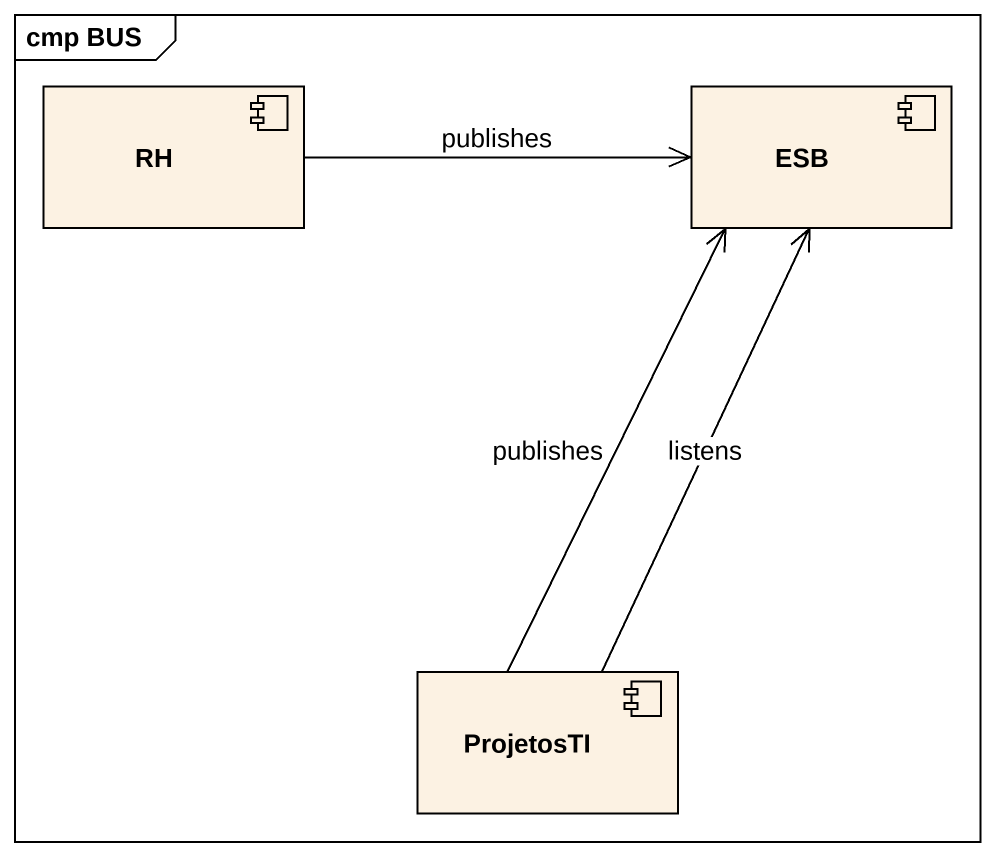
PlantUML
@startuml
mainframe cmp BUS
component RH
component ESB
component ProjetosTI
RH -right-> ESB : publishes
ProjetosTI -up-> ESB : listens
ProjetosTI -up-> ESB : publishes
@enduml
